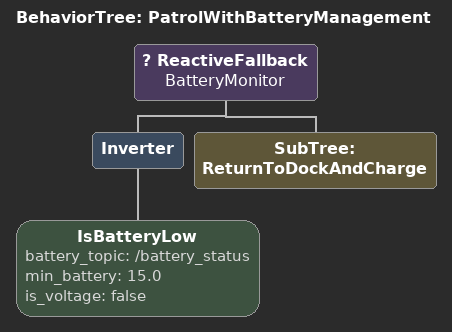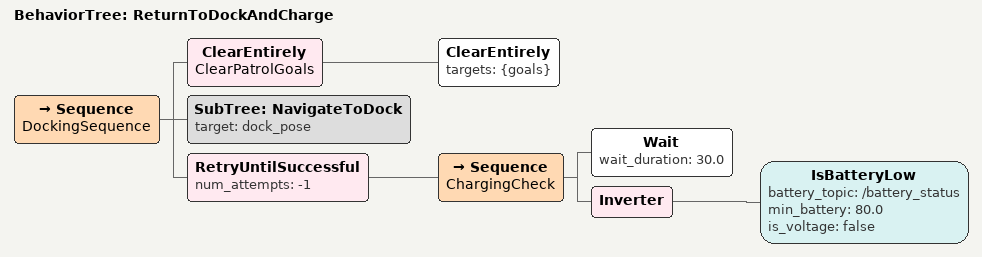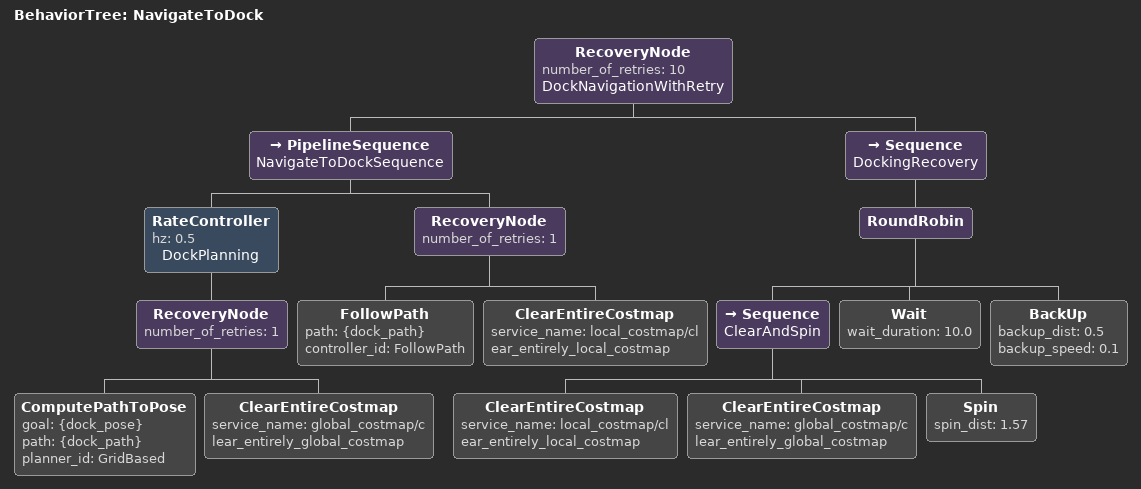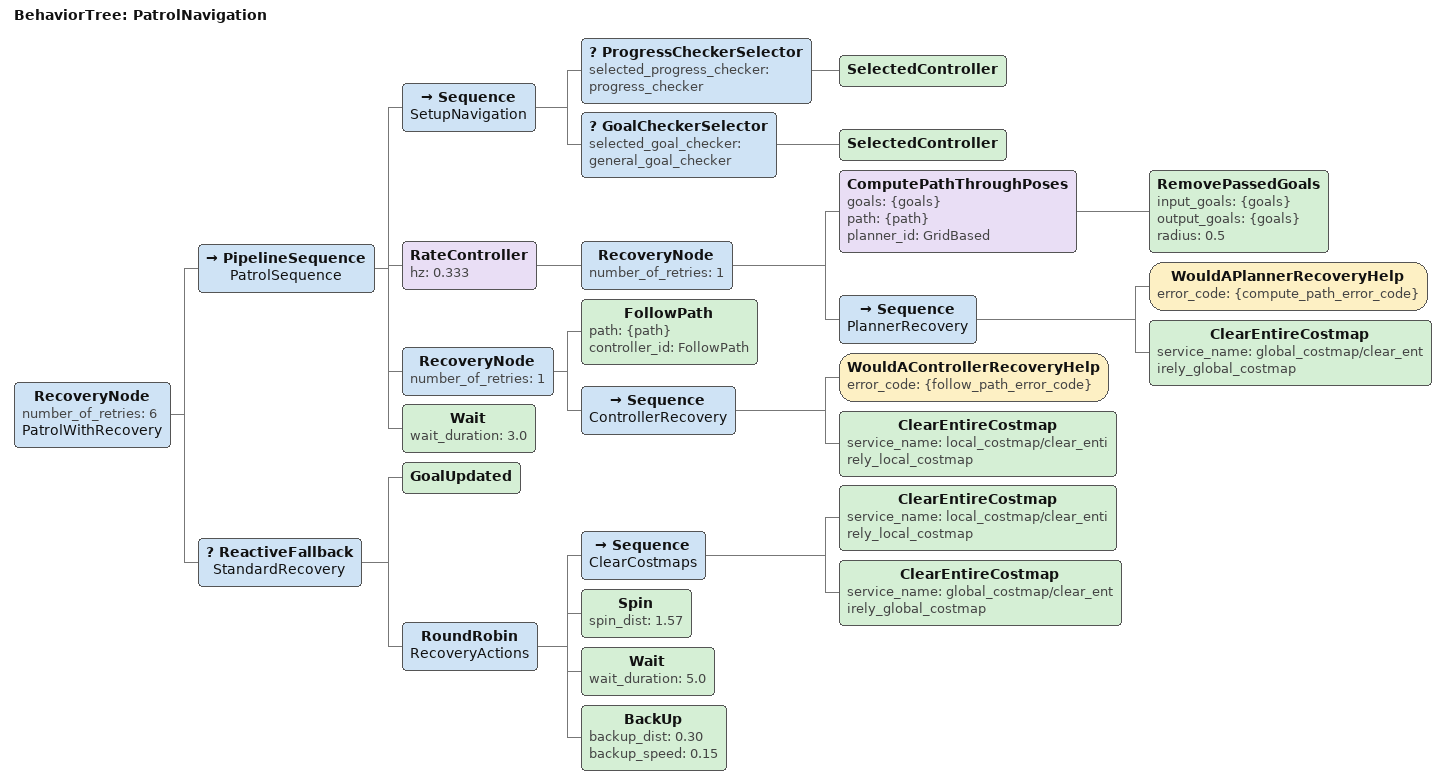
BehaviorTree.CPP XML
<root BTCPP_format="4" main_tree_to_execute="PatrolWithBatteryManagement">

  <!-- Main tree: Battery-aware patrol -->
  <BehaviorTree ID="PatrolWithBatteryManagement">

    <!-- Top-level safety check: Battery monitoring -->
    <ReactiveFallback name="BatteryMonitor">

      <!-- Check if battery is critically low -->
      <Inverter>
        <IsBatteryLow battery_topic="/battery_status"
                      min_battery="15.0"
                      is_voltage="false"/>
      </Inverter>

      <!-- Battery is low: Navigate to dock and charge -->
      <SubTree ID="ReturnToDockAndCharge"/>

    </ReactiveFallback>

  </BehaviorTree>

  <!-- Subtree: Return to dock and charge -->
  <BehaviorTree ID="ReturnToDockAndCharge">
    <Sequence name="DockingSequence">

      <!-- Cancel current patrol mission -->
      <ClearEntirely name="ClearPatrolGoals">
        <ClearEntirely targets="{goals}"/>
      </ClearEntirely>

      <!-- Navigate to charging dock -->
      <SubTree ID="NavigateToDock" target="dock_pose"/>

      <!-- Wait until battery is sufficiently charged -->
      <RetryUntilSuccessful num_attempts="-1">
        <Sequence name="ChargingCheck">
          <Wait wait_duration="30.0"/>  <!-- Check every 30 seconds -->
          <Inverter>
            <IsBatteryLow battery_topic="/battery_status"
                          min_battery="80.0"
                          is_voltage="false"/>
          </Inverter>
        </Sequence>
      </RetryUntilSuccessful>

      <!-- Optional: Resume patrol after charging -->
      <!-- Uncomment to enable mission resumption -->

    </Sequence>
  </BehaviorTree>

  <!-- Subtree: Navigate to dock -->
  <BehaviorTree ID="NavigateToDock">
    <RecoveryNode number_of_retries="10" name="DockNavigationWithRetry">

      <!-- Primary docking navigation -->
      <PipelineSequence name="NavigateToDockSequence">

        <!-- Plan path to dock -->
        <RateController hz="0.5" name="DockPlanning">
          <RecoveryNode number_of_retries="1">
            <ComputePathToPose goal="{dock_pose}" path="{dock_path}" planner_id="GridBased"/>
            <ClearEntireCostmap service_name="global_costmap/clear_entirely_global_costmap"/>
          </RecoveryNode>
        </RateController>

        <!-- Follow path to dock -->
        <RecoveryNode number_of_retries="1">
          <FollowPath path="{dock_path}" controller_id="FollowPath"/>
          <ClearEntireCostmap service_name="local_costmap/clear_entirely_local_costmap"/>
        </RecoveryNode>

      </PipelineSequence>

      <!-- Enhanced recovery for critical docking mission -->
      <Sequence name="DockingRecovery">
        <RoundRobin>
          <Sequence name="ClearAndSpin">
            <ClearEntireCostmap service_name="local_costmap/clear_entirely_local_costmap"/>
            <ClearEntireCostmap service_name="global_costmap/clear_entirely_global_costmap"/>
            <Spin spin_dist="1.57"/>
          </Sequence>
          <Wait wait_duration="10.0"/>
          <BackUp backup_dist="0.5" backup_speed="0.1"/>
        </RoundRobin>
      </Sequence>

    </RecoveryNode>
  </BehaviorTree>

  <!-- Subtree: Standard patrol navigation -->
  <BehaviorTree ID="PatrolNavigation">
    <RecoveryNode number_of_retries="6" name="PatrolWithRecovery">

      <!-- Normal patrol sequence -->
      <PipelineSequence name="PatrolSequence">

        <!-- Configure navigation -->
        <Sequence name="SetupNavigation">
          <ProgressCheckerSelector selected_progress_checker="progress_checker">
            <SelectedController/>
          </ProgressCheckerSelector>
          <GoalCheckerSelector selected_goal_checker="general_goal_checker">
            <SelectedController/>
          </GoalCheckerSelector>
        </Sequence>

        <!-- Plan through waypoints -->
        <RateController hz="0.333">
          <RecoveryNode number_of_retries="1">
            <ComputePathThroughPoses goals="{goals}" path="{path}" planner_id="GridBased">
              <RemovePassedGoals
                input_goals="{goals}"
                output_goals="{goals}"
                radius="0.5"/>
            </ComputePathThroughPoses>
            <Sequence name="PlannerRecovery">
              <WouldAPlannerRecoveryHelp error_code="{compute_path_error_code}"/>
              <ClearEntireCostmap service_name="global_costmap/clear_entirely_global_costmap"/>
            </Sequence>
          </RecoveryNode>
        </RateController>

        <!-- Follow path -->
        <RecoveryNode number_of_retries="1">
          <FollowPath path="{path}" controller_id="FollowPath"/>
          <Sequence name="ControllerRecovery">
            <WouldAControllerRecoveryHelp error_code="{follow_path_error_code}"/>
            <ClearEntireCostmap service_name="local_costmap/clear_entirely_local_costmap"/>
          </Sequence>
        </RecoveryNode>

        <!-- Pause at each waypoint -->
        <Wait wait_duration="3.0"/>

      </PipelineSequence>

      <!-- Standard recovery -->
      <ReactiveFallback name="StandardRecovery">
        <GoalUpdated/>
        <RoundRobin name="RecoveryActions">
          <Sequence name="ClearCostmaps">
            <ClearEntireCostmap service_name="local_costmap/clear_entirely_local_costmap"/>
            <ClearEntireCostmap service_name="global_costmap/clear_entirely_global_costmap"/>
          </Sequence>
          <Spin spin_dist="1.57"/>
          <Wait wait_duration="5.0"/>
          <BackUp backup_dist="0.30" backup_speed="0.15"/>
        </RoundRobin>
      </ReactiveFallback>

    </RecoveryNode>
  </BehaviorTree>

</root>
